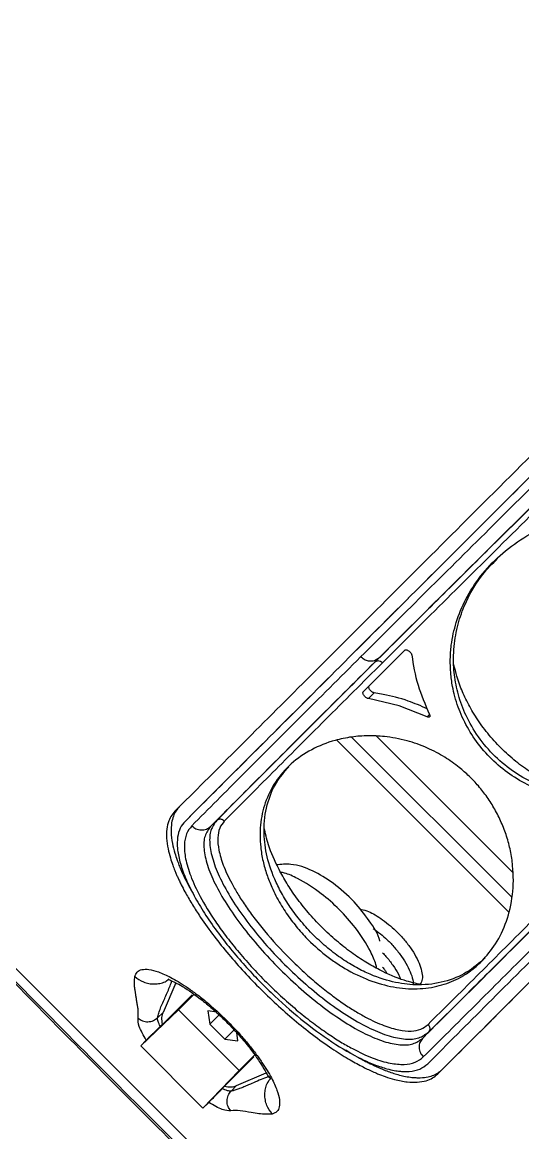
# Model space of a CAD drawing. Extents: x 1076 to 1148, y 508 to 635.
# Drawn here: x 1126.411 to 1128.599, y 570.852 to 575.711 of the extents above; entities that cross this region are included whole.
import ezdxf

# ---------------------------------------------------------------- set-up
doc = ezdxf.new("R2010")
doc.units = 0
doc.header["$MEASUREMENT"] = 0
doc.layers.add('1', color=4, linetype='Continuous')

# ---------------------------------------------------------------- blocks, each defined once
blk = doc.blocks.new('2026 TX')
at = {"layer": '1', "color": 3}
for p, q in [((52.139, 52.9875), (52.3217, 53.1702)), ((52.139, 52.9875), (52.1644, 53.0129)), ((52.1872, 52.9834), (52.1618, 52.9579)), ((52.227, 52.9764), (52.1872, 52.9834)), ((52.2968, 52.9265), (52.1618, 52.9579)), ((52.418, 52.8781), (52.2968, 52.9265)), ((52.418, 52.8781), (52.4287, 52.8888)), ((52.7744, 52.0253), (52.0232, 52.7764)), ((52.0878, 52.7897), (52.7888, 52.0887)), ((52.1967, 52.7936), (52.7922, 52.1981)), ((49.7996, 52.5976), (52.5976, 49.7996)), ((51.3359, 52.4849), (51.316, 52.4649)), ((51.4712, 52.398), (51.4981, 52.4239)), ((51.3206, 51.714), (51.2645, 51.5851)), ((51.3911, 51.6614), (51.2621, 51.5325)), ((51.3313, 51.5964), (51.3988, 51.6639)), ((51.1667, 51.4382), (51.3313, 51.5964)), ((51.2645, 51.5851), (51.2399, 51.5618)), ((51.5964, 51.3313), (51.3313, 51.5964)), ((51.4992, 51.5859), (51.4606, 51.5912)), ((51.4606, 51.5912), (51.4685, 51.5338)), ((51.4685, 51.5338), (51.5089, 51.5742)), ((51.2621, 51.5325), (51.2523, 51.5232)), ((51.4685, 51.5338), (51.5338, 51.4685)), ((51.5745, 51.5092), (51.5338, 51.4685)), ((51.1667, 51.4382), (51.1911, 51.4637)), ((51.5338, 51.4685), (51.5912, 51.4606)), ((51.5912, 51.4606), (51.5862, 51.4973)), ((52.4239, 51.4981), (52.398, 51.4712)), ((51.4382, 51.1667), (51.1667, 51.4382)), ((51.5325, 51.2621), (51.6614, 51.3911)), ((51.6648, 51.3996), (51.5964, 51.3313)), ((51.4382, 51.1667), (51.5964, 51.3313)), ((51.5851, 51.2645), (51.7148, 51.3209)), ((52.485, 51.3358), (52.4651, 51.3159)), ((51.5232, 51.2523), (51.5325, 51.2621)), ((51.5618, 51.2399), (51.5851, 51.2645)), ((51.4637, 51.1911), (51.4382, 51.1667)), ((51.4796, 51.207), (51.4843, 51.2118))]:
    blk.add_line(p, q, dxfattribs=at)
for points, knots in [([(48.082, 53.9319), (48.3133, 54.3141), (48.7758, 55.0786), (49.4523, 56.2091), (50.1129, 57.3244), (50.7561, 58.4231), (51.1655, 59.1368), (51.3701, 59.4937)], [0, 0, 0, 0, 0.200001, 0.400001, 0.600001, 0.800001, 1, 1, 1, 1]), ([(48.7101, 53.9294), (48.9437, 54.3114), (49.4108, 55.0753), (50.0943, 56.2046), (50.762, 57.3185), (51.4123, 58.4156), (51.8265, 59.128), (52.0335, 59.4842)], [0, 0, 0, 0, 0.200001, 0.400001, 0.600001, 0.800001, 1, 1, 1, 1]), ([(52.988, 54.0486), (52.8662, 53.9267), (52.6196, 53.6802), (52.2772, 53.3378), (51.9528, 53.0134), (51.6487, 52.7092), (51.4703, 52.5308), (51.3801, 52.4407)], [0, 0, 0, 0, 0.190654, 0.385838, 0.58589, 0.790757, 1, 1, 1, 1]), ([(52.9969, 54.0036), (52.8935, 53.9011), (52.6864, 53.6959), (52.3964, 53.4079), (52.2176, 53.2298), (52.128, 53.1406)], [0, 0, 0, 0, 0.332205, 0.665538, 1, 1, 1, 1]), ([(53.0979, 54.0187), (53.0193, 53.9409), (52.8596, 53.7826), (52.63, 53.5547), (52.404, 53.33), (52.2618, 53.1884), (52.19, 53.1169)], [0, 0, 0, 0, 0.239283, 0.486457, 0.740576, 1, 1, 1, 1]), ([(53.0733, 53.9952), (52.9736, 53.8963), (52.7701, 53.6947), (52.4804, 53.407), (52.2991, 53.2264), (52.207, 53.1347)], [0, 0, 0, 0, 0.321351, 0.655546, 1, 1, 1, 1]), ([(53.1297, 54.0152), (53.0214, 53.9079), (52.8043, 53.6928), (52.5017, 53.3921), (52.316, 53.2071), (52.223, 53.1145)], [0, 0, 0, 0, 0.3321583, 0.6654993, 1, 1, 1, 1]), ([(53.5568, 52.7082), (53.5167, 52.673), (53.4384, 52.6041), (53.3298, 52.5558), (53.2535, 52.5351), (53.2114, 52.5265), (53.153, 52.5193), (53.0762, 52.5189), (52.985, 52.5327), (52.893, 52.5623), (52.8031, 52.6087), (52.719, 52.6721), (52.6463, 52.7497), (52.5899, 52.8355), (52.5504, 52.9246), (52.5297, 53.0033), (52.5206, 53.072), (52.5188, 53.1321), (52.5245, 53.2072), (52.5445, 53.297), (52.5867, 53.3983), (52.6504, 53.4967), (52.7347, 53.5867), (52.8362, 53.6629), (52.9497, 53.7207), (53.0681, 53.7579), (53.1852, 53.7732), (53.2946, 53.771), (53.3677, 53.7526), (53.4007, 53.7443)], [0, 0, 0, 0, 0.073082, 0.142936, 0.159395, 0.175459, 0.197453, 0.231686, 0.264266, 0.294378, 0.321734, 0.346923, 0.37144, 0.397034, 0.424817, 0.454959, 0.476077, 0.498689, 0.523221, 0.566566, 0.615935, 0.670137, 0.72716, 0.784413, 0.83918, 0.889149, 0.932814, 0.969644, 1, 1, 1, 1]), ([(53.5727, 52.7242), (53.5384, 52.6935), (53.4698, 52.6322), (53.3595, 52.5761), (53.2526, 52.5438), (53.1525, 52.5312), (53.0521, 52.5364), (52.954, 52.559), (52.8619, 52.5964), (52.7685, 52.6546), (52.6825, 52.7346), (52.6156, 52.8266), (52.5708, 52.9197), (52.5445, 53.0095), (52.5319, 53.1041), (52.5351, 53.2004), (52.555, 53.2965), (52.5944, 53.399), (52.649, 53.493), (52.7041, 53.5484), (52.7266, 53.571)], [0, 0, 0, 0, 0.088417, 0.176615, 0.235166, 0.293313, 0.350733, 0.393015, 0.434059, 0.473518, 0.511934, 0.550857, 0.591334, 0.6332, 0.675981, 0.733796, 0.792158, 0.850831, 0.939152, 1, 1, 1, 1]), ([(52.3217, 53.1702), (52.3222, 53.1706), (52.3233, 53.1715), (52.326, 53.172), (52.33, 53.1714), (52.3349, 53.1693), (52.3401, 53.1656), (52.3449, 53.1608), (52.3485, 53.1559), (52.3508, 53.1513), (52.3513, 53.1488), (52.3515, 53.1477)], [0, 0, 0, 0, 0.073524, 0.17106, 0.28275, 0.406338, 0.536842, 0.667326, 0.790866, 0.902504, 1, 1, 1, 1]), ([(52.128, 53.1406), (52.0374, 53.0502), (51.8562, 52.8694), (51.6099, 52.6228), (51.4633, 52.4754), (51.39, 52.4016)], [0, 0, 0, 0, 0.333213, 0.666541, 1, 1, 1, 1]), ([(52.207, 53.1347), (52.1164, 53.0443), (51.9349, 52.8633), (51.6895, 52.6175), (51.5436, 52.4708), (51.4712, 52.398)], [0, 0, 0, 0, 0.334465, 0.669591, 1, 1, 1, 1]), ([(52.19, 53.1169), (52.1051, 53.032), (51.935, 52.8624), (51.7043, 52.6313), (51.5665, 52.4927), (51.4981, 52.4239)], [0, 0, 0, 0, 0.334843, 0.66977, 1, 1, 1, 1]), ([(52.223, 53.1145), (52.1385, 53.0302), (51.9695, 52.8615), (51.739, 52.6306), (51.601, 52.4918), (51.532, 52.4224)], [0, 0, 0, 0, 0.333203, 0.666536, 1, 1, 1, 1]), ([(52.207, 53.1347), (52.201, 53.1304), (52.1884, 53.1213), (52.1647, 53.1205), (52.1434, 53.1275), (52.133, 53.1363), (52.128, 53.1406)], [0, 0, 0, 0, 0.270482, 0.562372, 0.789516, 1, 1, 1, 1]), ([(52.223, 53.1145), (52.2203, 53.1167), (52.2146, 53.1213), (52.2045, 53.1231), (52.1959, 53.1214), (52.192, 53.1183), (52.19, 53.1169)], [0, 0, 0, 0, 0.270482, 0.562372, 0.789516, 1, 1, 1, 1]), ([(52.3515, 53.1477), (52.3583, 53.1049), (52.3712, 53.0234), (52.4102, 52.9322), (52.4287, 52.8888)], [0, 0, 0, 0, 0.525018, 1, 1, 1, 1]), ([(53.1007, 52.5373), (53.0689, 52.5454), (53.0172, 52.5585), (52.9395, 52.5946), (52.8729, 52.6331), (52.8055, 52.6822), (52.7406, 52.7405), (52.6823, 52.8054), (52.6332, 52.8728), (52.5947, 52.9394), (52.5577, 53.0192), (52.5441, 53.0728), (52.5355, 53.1067)], [0, 0, 0, 0, 0.13963, 0.226478, 0.314859, 0.40472, 0.495624, 0.58655, 0.676414, 0.764803, 0.851693, 1, 1, 1, 1]), ([(52.1872, 52.9834), (52.1854, 52.9838), (52.1823, 52.9846), (52.1773, 52.9877), (52.1732, 52.9911), (52.1698, 52.9947), (52.1667, 52.9988), (52.164, 53.0036), (52.1628, 53.008), (52.1632, 53.0112), (52.164, 53.0124), (52.1644, 53.0129)], [0, 0, 0, 0, 0.1454993, 0.2632959, 0.3628766, 0.4575435, 0.5505366, 0.6660854, 0.8190805, 0.9113726, 1, 1, 1, 1]), ([(52.1618, 52.9579), (52.1606, 52.9582), (52.158, 52.9588), (52.1532, 52.9614), (52.1478, 52.9655), (52.1428, 52.9709), (52.1392, 52.9767), (52.1375, 52.9817), (52.1375, 52.9854), (52.1385, 52.9869), (52.139, 52.9875)], [0, 0, 0, 0, 0.101876, 0.221252, 0.355995, 0.499975, 0.643964, 0.778723, 0.898115, 1, 1, 1, 1]), ([(52.4191, 52.9135), (52.391, 52.9257), (52.3235, 52.9551), (52.2626, 52.9686), (52.227, 52.9764)], [0, 0, 0, 0, 0.416287, 1, 1, 1, 1]), ([(52.485, 51.3358), (52.5751, 51.426), (52.7536, 51.6044), (53.0577, 51.9085), (53.3821, 52.2329), (53.7245, 52.5753), (53.9711, 52.8219), (54.0929, 52.9437)], [0, 0, 0, 0, 0.209243, 0.41411, 0.614162, 0.809346, 1, 1, 1, 1]), ([(52.4287, 52.8888), (52.4292, 52.8878), (52.4302, 52.8855), (52.4307, 52.8825), (52.4305, 52.8797), (52.4292, 52.8776), (52.4272, 52.8764), (52.4244, 52.8762), (52.4213, 52.8767), (52.4191, 52.8777), (52.418, 52.8781)], [0, 0, 0, 0, 0.1132269, 0.236018, 0.3660233, 0.4999529, 0.6338823, 0.7638869, 0.8866767, 1, 1, 1, 1]), ([(52.6564, 51.8078), (52.6406, 51.7933), (52.6179, 51.7724), (52.5888, 51.7531), (52.5757, 51.7451), (52.5699, 51.7418), (52.5673, 51.7403), (52.5662, 51.7397), (52.5657, 51.7394), (52.5654, 51.7393), (52.5653, 51.7392), (52.5653, 51.7392), (52.5397, 51.7251), (52.4849, 51.7022), (52.3919, 51.6856), (52.2902, 51.6898), (52.1844, 51.7157), (52.0928, 51.7566), (52.0227, 51.7997), (51.9608, 51.8446), (51.9064, 51.8938), (51.8639, 51.9401), (51.8407, 51.9678), (51.8183, 51.9971), (51.7969, 52.0279), (51.776, 52.0613), (51.7564, 52.0969), (51.7357, 52.1403), (51.7159, 52.1915), (51.6995, 52.25), (51.6873, 52.3242), (51.6873, 52.4115), (51.7086, 52.5071), (51.7533, 52.5969), (51.8213, 52.675), (51.9088, 52.7362), (52.0002, 52.7732), (52.0855, 52.791), (52.1576, 52.7966), (52.2374, 52.7932), (52.3231, 52.7778), (52.4016, 52.7506), (52.4576, 52.7235), (52.494, 52.7027), (52.5275, 52.6806), (52.5635, 52.6535), (52.6029, 52.619), (52.6443, 52.5752), (52.6825, 52.526), (52.7164, 52.4721), (52.7451, 52.4141), (52.7679, 52.353), (52.7842, 52.2898), (52.7974, 52.2012), (52.7951, 52.094), (52.7678, 51.9804), (52.7217, 51.8824), (52.6779, 51.8324), (52.6564, 51.8078)], [0, 0, 0, 0, 0.026725, 0.03839, 0.043508, 0.045758, 0.046747, 0.047182, 0.047374, 0.047458, 0.047495, 0.047511, 0.047524, 0.083622, 0.119615, 0.153768, 0.184507, 0.210926, 0.22257, 0.23332, 0.252937, 0.259211, 0.265492, 0.271834, 0.279036, 0.286558, 0.295086, 0.304554, 0.318901, 0.335331, 0.354025, 0.386667, 0.42442, 0.466149, 0.50993, 0.553374, 0.59415, 0.618894, 0.641376, 0.661469, 0.686984, 0.707635, 0.716442, 0.724407, 0.73148, 0.738331, 0.748111, 0.758211, 0.768914, 0.78052, 0.793294, 0.807422, 0.822986, 0.839962, 0.877534, 0.918328, 0.95991, 1, 1, 1, 1]), ([(52.6722, 51.8236), (52.6462, 51.8011), (52.5942, 51.7561), (52.4964, 51.7161), (52.3923, 51.7014), (52.2835, 51.7123), (52.1911, 51.7402), (52.1105, 51.7791), (52.0482, 51.817), (51.9847, 51.8647), (51.9227, 51.921), (51.8661, 51.9829), (51.8182, 52.0465), (51.7799, 52.1089), (51.7408, 52.1896), (51.7125, 52.2821), (51.7013, 52.3912), (51.7159, 52.4954), (51.7534, 52.589), (51.7949, 52.6375), (51.8141, 52.6599)], [0, 0, 0, 0, 0.08714, 0.174078, 0.260513, 0.324689, 0.387674, 0.418484, 0.448497, 0.477646, 0.506167, 0.534678, 0.563823, 0.59389, 0.624667, 0.687622, 0.751802, 0.838296, 0.92526, 1, 1, 1, 1]), ([(51.3359, 52.4849), (51.3306, 52.4788), (51.3198, 52.4666), (51.3084, 52.4428), (51.3004, 52.4125), (51.2981, 52.3731), (51.3035, 52.3284), (51.3138, 52.2868), (51.3242, 52.2549), (51.3333, 52.231), (51.3429, 52.2077), (51.3529, 52.1856), (51.365, 52.1609), (51.3772, 52.1374), (51.3873, 52.1189), (51.393, 52.1092), (51.3934, 52.1085)], [0, 0, 0, 0, 0.090181, 0.181411, 0.282614, 0.404766, 0.535667, 0.635917, 0.704793, 0.752272, 0.793159, 0.854509, 0.890223, 0.944185, 0.995554, 1, 1, 1, 1]), ([(51.316, 52.4649), (51.3099, 52.4578), (51.2975, 52.4435), (51.2852, 52.4142), (51.2793, 52.3819), (51.2791, 52.3436), (51.2843, 52.3048), (51.2945, 52.2646), (51.3051, 52.2324), (51.3142, 52.2087), (51.3218, 52.1907), (51.3284, 52.1757), (51.3356, 52.1602), (51.3459, 52.1392), (51.363, 52.1064), (51.3884, 52.0622), (51.4275, 52.0007), (51.478, 51.9295), (51.5417, 51.8491), (51.6096, 51.7711), (51.6823, 51.6945), (51.7588, 51.6208), (51.838, 51.5509), (51.9196, 51.4854), (51.999, 51.4283), (52.0708, 51.3829), (52.1218, 51.3546), (52.1565, 51.3372), (52.1797, 51.3265), (52.2058, 51.3152), (52.2384, 51.3027), (52.2827, 51.289), (52.3305, 51.2798), (52.3767, 51.2784), (52.4133, 51.2847), (52.4432, 51.2971), (52.4578, 51.3096), (52.4651, 51.3159)], [0, 0, 0, 0, 0.029905, 0.060356, 0.096081, 0.120797, 0.155546, 0.183106, 0.20329, 0.218275, 0.227479, 0.236246, 0.245313, 0.255164, 0.272963, 0.301591, 0.3289, 0.372984, 0.414534, 0.455156, 0.496364, 0.538332, 0.579635, 0.621809, 0.666467, 0.70542, 0.738395, 0.752426, 0.765787, 0.779621, 0.79985, 0.827018, 0.866922, 0.902449, 0.938736, 0.969279, 1, 1, 1, 1]), ([(51.532, 52.4224), (51.5296, 52.4244), (51.5258, 52.4274), (51.5198, 52.4295), (51.5149, 52.4302), (51.51, 52.4299), (51.504, 52.4284), (51.5005, 52.4257), (51.4981, 52.4239)], [0, 0, 0, 0, 0.239696, 0.368514, 0.5, 0.631486, 0.760304, 1, 1, 1, 1]), ([(51.3602, 52.4208), (51.3527, 52.4115), (51.3372, 52.3925), (51.3263, 52.3525), (51.3254, 52.3034), (51.3364, 52.2448), (51.3591, 52.1783), (51.3933, 52.1057), (51.4377, 52.0292), (51.4904, 51.9512), (51.5494, 51.874), (51.6115, 51.8007), (51.674, 51.7332), (51.7577, 51.6497), (51.8682, 51.5518), (52.0037, 51.4518), (52.1117, 51.3893), (52.1901, 51.3549), (52.2376, 51.3391), (52.2731, 51.3311), (52.2964, 51.3277), (52.3184, 51.3259), (52.3497, 51.3264), (52.3884, 51.3344), (52.41, 51.3515), (52.4209, 51.3601)], [0, 0, 0, 0, 0.041285, 0.084343, 0.128864, 0.174459, 0.220677, 0.267029, 0.313021, 0.358181, 0.402091, 0.444403, 0.483366, 0.519495, 0.594547, 0.671907, 0.749374, 0.787507, 0.824844, 0.849054, 0.867753, 0.880936, 0.904739, 0.95243, 1, 1, 1, 1]), ([(51.39, 52.4016), (51.3814, 52.3905), (51.364, 52.3681), (51.3554, 52.3188), (51.3606, 52.2574), (51.383, 52.1816), (51.4255, 52.0896), (51.4801, 52.0002), (51.5375, 51.9203), (51.5899, 51.8542), (51.65, 51.7852), (51.7161, 51.7161), (51.7852, 51.65), (51.8542, 51.5899), (51.9203, 51.5375), (51.9821, 51.4932), (52.039, 51.4564), (52.1068, 51.4176), (52.1816, 51.383), (52.2574, 51.3606), (52.3188, 51.3554), (52.3681, 51.364), (52.3905, 51.3814), (52.4016, 51.39)], [0, 0, 0, 0, 0.050572, 0.102003, 0.15522, 0.211374, 0.272027, 0.339277, 0.376178, 0.415514, 0.457042, 0.499953, 0.542864, 0.584393, 0.623728, 0.66063, 0.695287, 0.727974, 0.788626, 0.84478, 0.897997, 0.949428, 1, 1, 1, 1]), ([(51.39, 52.4016), (51.3958, 52.3969), (51.4047, 52.3895), (51.4193, 52.3846), (51.4311, 52.3828), (51.4427, 52.3835), (51.4571, 52.3872), (51.4656, 52.3937), (51.4712, 52.398)], [0, 0, 0, 0, 0.239696, 0.368514, 0.5, 0.631486, 0.760304, 1, 1, 1, 1]), ([(51.4712, 52.398), (51.462, 52.3853), (51.4437, 52.3599), (51.4404, 52.3016), (51.4552, 52.231), (51.4891, 52.149), (51.5402, 52.0589), (51.6065, 51.964), (51.6853, 51.8676), (51.7735, 51.7735), (51.8676, 51.6853), (51.964, 51.6065), (52.059, 51.5402), (52.149, 51.4891), (52.231, 51.4552), (52.3016, 51.4404), (52.3599, 51.4437), (52.3853, 51.462), (52.398, 51.4712)], [0, 0, 0, 0, 0.062461, 0.124931, 0.187411, 0.249906, 0.312416, 0.374937, 0.437466, 0.5, 0.562534, 0.625063, 0.687585, 0.750094, 0.812589, 0.87507, 0.93754, 1, 1, 1, 1]), ([(51.4981, 52.4239), (51.4887, 52.4109), (51.4698, 52.385), (51.4656, 52.3257), (51.4794, 52.2541), (51.5124, 52.1711), (51.5625, 52.0803), (51.6281, 51.9848), (51.7063, 51.8882), (51.7942, 51.7942), (51.8882, 51.7063), (51.9848, 51.6281), (52.0803, 51.5625), (52.1711, 51.5123), (52.2541, 51.4794), (52.3257, 51.4656), (52.385, 51.4698), (52.4109, 51.4887), (52.4239, 51.4981)], [0, 0, 0, 0, 0.062515, 0.125027, 0.187535, 0.250037, 0.312533, 0.375025, 0.437513, 0.499999, 0.562486, 0.624973, 0.687465, 0.749961, 0.812463, 0.874972, 0.937484, 1, 1, 1, 1]), ([(51.532, 52.4224), (51.5244, 52.4126), (51.5092, 52.393), (51.5016, 52.3497), (51.5062, 52.2957), (51.5223, 52.2411), (51.5433, 52.1912), (51.5641, 52.1493), (51.5904, 52.1034), (51.6226, 52.0533), (51.6617, 51.9988), (51.7244, 51.9195), (51.7991, 51.8377), (51.8798, 51.7607), (51.9406, 51.7077), (51.9988, 51.6617), (52.0533, 51.6226), (52.1034, 51.5904), (52.1631, 51.5562), (52.229, 51.5259), (52.2957, 51.5062), (52.3497, 51.5016), (52.393, 51.5092), (52.4126, 51.5244), (52.4224, 51.532)], [0, 0, 0, 0, 0.050435, 0.10174, 0.15485, 0.210932, 0.240589, 0.271629, 0.30433, 0.339025, 0.37599, 0.415421, 0.499942, 0.542997, 0.584648, 0.624079, 0.661043, 0.695737, 0.728438, 0.789067, 0.84515, 0.89826, 0.949565, 1, 1, 1, 1]), ([(52.3937, 51.7065), (52.3691, 51.7118), (52.3131, 51.7239), (52.2296, 51.7594), (52.1506, 51.8037), (52.0873, 51.846), (52.0219, 51.8975), (51.9575, 51.957), (51.898, 52.0214), (51.8464, 52.0868), (51.8039, 52.1502), (51.7595, 52.2294), (51.7239, 52.3132), (51.7117, 52.3694), (51.7063, 52.3943)], [0, 0, 0, 0, 0.100592, 0.229388, 0.295257, 0.362264, 0.430429, 0.499343, 0.568262, 0.636438, 0.703565, 0.769614, 0.898349, 1, 1, 1, 1]), ([(52.2125, 51.8972), (52.2124, 51.8974), (52.206, 51.9278), (52.1658, 51.9868), (52.0994, 52.0741), (52.0108, 52.152), (51.9198, 52.2066), (51.8332, 52.2376), (51.7806, 52.2325), (51.7594, 52.2304)], [0, 0, 0, 0, 0.001144, 0.169738, 0.339901, 0.533455, 0.710556, 0.883479, 1, 1, 1, 1]), ([(52.1986, 51.7777), (52.1975, 51.7834), (52.193, 51.8061), (52.1657, 51.8659), (52.1133, 51.9492), (52.0362, 52.0362), (51.9492, 52.1133), (51.8659, 52.1657), (51.8061, 52.193), (51.7834, 52.1975), (51.7777, 52.1986)], [0, 0, 0, 0, 0.038283, 0.152012, 0.346351, 0.49999, 0.65363, 0.847969, 0.961698, 1, 1, 1, 1]), ([(52.398, 51.4712), (52.4708, 51.5436), (52.6175, 51.6895), (52.8633, 51.9349), (53.0443, 52.1164), (53.1347, 52.207)], [0, 0, 0, 0, 0.3304029, 0.6655283, 1, 1, 1, 1]), ([(52.4224, 51.532), (52.4918, 51.601), (52.6306, 51.7389), (52.8615, 51.9695), (53.0302, 52.1385), (53.1145, 52.223)], [0, 0, 0, 0, 0.333459, 0.666792, 1, 1, 1, 1]), ([(52.4239, 51.4981), (52.4927, 51.5665), (52.6313, 51.7043), (52.8624, 51.9351), (53.0321, 52.1051), (53.1169, 52.19)], [0, 0, 0, 0, 0.330271, 0.665261, 1, 1, 1, 1]), ([(50.2016, 52.1403), (50.4135, 51.9218), (50.8374, 51.4847), (51.4847, 50.8374), (51.9218, 50.4135), (52.1403, 50.2016)], [0, 0, 0, 0, 0.333327, 0.666673, 1, 1, 1, 1]), ([(50.2103, 52.1415), (50.3342, 52.0136), (50.5861, 51.7535), (50.971, 51.363), (51.363, 50.971), (51.7535, 50.5861), (52.0136, 50.3342), (52.1415, 50.2103)], [0, 0, 0, 0, 0.195802, 0.398208, 0.601785, 0.804191, 1, 1, 1, 1]), ([(52.4016, 51.39), (52.4754, 51.4633), (52.6228, 51.6099), (52.8694, 51.8562), (53.0502, 52.0374), (53.1406, 52.128)], [0, 0, 0, 0, 0.333457, 0.666785, 1, 1, 1, 1]), ([(52.1247, 52.0367), (52.1343, 52.035), (52.1613, 52.0301), (52.2179, 51.9966), (52.2735, 51.9517), (52.3164, 51.9062), (52.3465, 51.8678), (52.3709, 51.8285), (52.3881, 51.791), (52.3969, 51.758), (52.3997, 51.7277), (52.3921, 51.7148), (52.388, 51.7079)], [0, 0, 0, 0, 0.079861, 0.222898, 0.379165, 0.465311, 0.554743, 0.64556, 0.735679, 0.82311, 0.906203, 1, 1, 1, 1]), ([(52.1832, 51.9524), (52.2039, 51.9367), (52.237, 51.9116), (52.2778, 51.8678), (52.3077, 51.8297), (52.3321, 51.7905), (52.3489, 51.7534), (52.3574, 51.7254), (52.3577, 51.712), (52.3578, 51.708)], [0, 0, 0, 0, 0.228518, 0.366547, 0.509839, 0.65535, 0.799742, 0.939829, 1, 1, 1, 1]), ([(52.2233, 51.846), (52.2285, 51.8407), (52.2453, 51.8234), (52.2692, 51.7915), (52.2909, 51.7581), (52.2992, 51.739), (52.3021, 51.7323)], [0, 0, 0, 0, 0.1482014, 0.4803996, 0.8177418, 1, 1, 1, 1]), ([(51.1404, 51.7416), (51.1433, 51.749), (51.149, 51.7638), (51.1706, 51.7739), (51.2017, 51.7746), (51.2441, 51.7636), (51.2888, 51.7436), (51.3308, 51.7198), (51.367, 51.6967), (51.4073, 51.668), (51.4679, 51.6204), (51.532, 51.562), (51.5923, 51.4987), (51.6332, 51.4515), (51.668, 51.4073), (51.705, 51.3553), (51.739, 51.2991), (51.7636, 51.2442), (51.7746, 51.2017), (51.7739, 51.1706), (51.7638, 51.149), (51.749, 51.1433), (51.7416, 51.1404)], [0, 0, 0, 0, 0.051853, 0.103697, 0.156706, 0.212104, 0.271627, 0.303712, 0.337845, 0.374441, 0.413893, 0.499928, 0.544, 0.586217, 0.625669, 0.662266, 0.728371, 0.787895, 0.843293, 0.896303, 0.948146, 1, 1, 1, 1]), ([(52.2231, 51.783), (52.2271, 51.7786), (52.2346, 51.7704), (52.2386, 51.7622), (52.2404, 51.7584)], [0, 0, 0, 0, 0.539251, 1, 1, 1, 1]), ([(51.1549, 51.5604), (51.1549, 51.5649), (51.1549, 51.5739), (51.1546, 51.5877), (51.1556, 51.6004), (51.152, 51.6174), (51.1496, 51.6335), (51.1477, 51.6448), (51.1467, 51.6514), (51.1458, 51.6574), (51.1442, 51.6674), (51.1426, 51.6781), (51.1414, 51.6859), (51.1406, 51.6909), (51.14, 51.6955), (51.1391, 51.6998), (51.1394, 51.7031), (51.1395, 51.7065), (51.1396, 51.7096), (51.1397, 51.7151), (51.1399, 51.722), (51.1401, 51.7316), (51.1403, 51.7378), (51.1404, 51.7416)], [0, 0, 0, 0, 0.082487, 0.164979, 0.247475, 0.32779, 0.415669, 0.499789, 0.501745, 0.517782, 0.591256, 0.655033, 0.681539, 0.710802, 0.731386, 0.752231, 0.773391, 0.793947, 0.8117, 0.82904, 0.890973, 0.933024, 1, 1, 1, 1]), ([(51.1404, 51.7416), (51.1526, 51.7327), (51.1712, 51.719), (51.2018, 51.7107), (51.2264, 51.7084), (51.2507, 51.7115), (51.2728, 51.7174), (51.2839, 51.726), (51.2888, 51.7298)], [0, 0, 0, 0, 0.277784, 0.427374, 0.580156, 0.732937, 0.882527, 1, 1, 1, 1]), ([(51.2399, 51.5618), (51.2422, 51.5688), (51.2466, 51.5826), (51.2519, 51.602), (51.2636, 51.6277), (51.2739, 51.652), (51.2842, 51.6763), (51.2964, 51.7024), (51.3001, 51.7157), (51.3025, 51.7229), (51.3026, 51.723)], [0, 0, 0, 0, 0.14224, 0.2844998, 0.4271581, 0.5698175, 0.7124779, 0.8551435, 0.9974953, 1, 1, 1, 1]), ([(51.2871, 51.7312), (51.2874, 51.7306), (51.2884, 51.7289), (51.3102, 51.7202), (51.3524, 51.6975), (51.4094, 51.6594), (51.4738, 51.607), (51.526, 51.5595), (51.5763, 51.5083), (51.6221, 51.4561), (51.6615, 51.4057), (51.6938, 51.3579), (51.7172, 51.3178), (51.7258, 51.298), (51.7307, 51.3006), (51.7322, 51.3013)], [0, 0, 0, 0, 0.040926, 0.101463, 0.163253, 0.304994, 0.385553, 0.46869, 0.551449, 0.63365, 0.714997, 0.795257, 0.876491, 0.962981, 1, 1, 1, 1]), ([(51.1549, 51.5604), (51.161, 51.5559), (51.1703, 51.549), (51.1857, 51.5448), (51.1981, 51.5438), (51.2103, 51.5453), (51.2254, 51.5499), (51.2342, 51.5571), (51.2399, 51.5618)], [0, 0, 0, 0, 0.239352, 0.368294, 0.5, 0.631706, 0.760648, 1, 1, 1, 1]), ([(51.1911, 51.4637), (51.1787, 51.4851), (51.1552, 51.5259), (51.155, 51.5493), (51.1549, 51.5604)], [0, 0, 0, 0, 0.526183, 1, 1, 1, 1]), ([(51.2523, 51.5232), (51.2484, 51.5311), (51.2407, 51.547), (51.2402, 51.5569), (51.2399, 51.5618)], [0, 0, 0, 0, 0.499748, 1, 1, 1, 1]), ([(51.2621, 51.5325), (51.2606, 51.5428), (51.2575, 51.5631), (51.2622, 51.5779), (51.2645, 51.5851)], [0, 0, 0, 0, 0.5131458, 1, 1, 1, 1]), ([(51.2523, 51.5232), (51.2507, 51.5217), (51.247, 51.5182), (51.24, 51.5115), (51.2316, 51.5035), (51.2227, 51.4949), (51.2107, 51.4832), (51.1984, 51.4712), (51.1935, 51.4661), (51.1911, 51.4637)], [0, 0, 0, 0, 0.055365, 0.135417, 0.230107, 0.341876, 0.469308, 0.745666, 1, 1, 1, 1]), ([(52.4224, 51.532), (52.4244, 51.5296), (52.4274, 51.5258), (52.4295, 51.5197), (52.4302, 51.5149), (52.4299, 51.51), (52.4284, 51.504), (52.4257, 51.5005), (52.4239, 51.4981)], [0, 0, 0, 0, 0.239696, 0.368514, 0.5, 0.631486, 0.760304, 1, 1, 1, 1]), ([(52.398, 51.4712), (52.3937, 51.4656), (52.3872, 51.4571), (52.3835, 51.4427), (52.3828, 51.4311), (52.3846, 51.4193), (52.3895, 51.4047), (52.3969, 51.3958), (52.4016, 51.39)], [0, 0, 0, 0, 0.239696, 0.368514, 0.5, 0.631486, 0.760304, 1, 1, 1, 1]), ([(52.0637, 51.4207), (52.0667, 51.4187), (52.0834, 51.4073), (52.1067, 51.3943), (52.1339, 51.379), (52.1547, 51.3681), (52.1824, 51.3543), (52.2205, 51.337), (52.2591, 51.3224), (52.2922, 51.3124), (52.3187, 51.3059), (52.3448, 51.3014), (52.3684, 51.2993), (52.3949, 51.299), (52.4217, 51.3021), (52.4481, 51.3104), (52.4661, 51.3201), (52.4756, 51.3274), (52.4788, 51.3301), (52.4788, 51.3301), (52.4788, 51.3301), (52.4789, 51.3302), (52.479, 51.3302), (52.4792, 51.3304), (52.4795, 51.3307), (52.48, 51.3312), (52.481, 51.332), (52.4827, 51.3336), (52.4841, 51.335), (52.485, 51.3358)], [0, 0, 0, 0, 0.015087, 0.086088, 0.125582, 0.162487, 0.200196, 0.280684, 0.381896, 0.433891, 0.491836, 0.557782, 0.616737, 0.668038, 0.766704, 0.848521, 0.928808, 0.970954, 0.971043, 0.971113, 0.971237, 0.97146, 0.971858, 0.972568, 0.973835, 0.976095, 0.980123, 0.987288, 1, 1, 1, 1]), ([(51.5325, 51.2621), (51.5428, 51.2606), (51.5631, 51.2575), (51.5779, 51.2622), (51.5851, 51.2645)], [0, 0, 0, 0, 0.513146, 1, 1, 1, 1]), ([(51.7299, 51.3049), (51.7252, 51.3034), (51.7111, 51.2987), (51.6853, 51.2886), (51.6561, 51.2756), (51.6324, 51.2655), (51.6125, 51.2568), (51.5945, 51.25), (51.5783, 51.2452), (51.5673, 51.2417), (51.5618, 51.2399)], [0, 0, 0, 0, 0.090108, 0.27397, 0.455023, 0.565305, 0.673379, 0.782276, 0.890833, 1, 1, 1, 1]), ([(51.7416, 51.1404), (51.7327, 51.1526), (51.719, 51.1712), (51.7107, 51.2018), (51.7085, 51.2264), (51.7114, 51.2508), (51.719, 51.2767), (51.7303, 51.291), (51.7368, 51.2992)], [0, 0, 0, 0, 0.257334, 0.395911, 0.537444, 0.678978, 0.817555, 1, 1, 1, 1]), ([(51.4843, 51.2118), (51.4843, 51.2118), (51.4883, 51.2159), (51.4949, 51.2227), (51.5045, 51.2327), (51.5113, 51.2398), (51.5177, 51.2465), (51.5214, 51.2504), (51.5232, 51.2523)], [0, 0, 0, 0, 0.001838, 0.393072, 0.567403, 0.724903, 0.867697, 1, 1, 1, 1]), ([(51.5618, 51.2399), (51.5569, 51.2402), (51.547, 51.2407), (51.5311, 51.2484), (51.5232, 51.2523)], [0, 0, 0, 0, 0.500239, 1, 1, 1, 1]), ([(51.5604, 51.1549), (51.5559, 51.161), (51.549, 51.1704), (51.5448, 51.1857), (51.5438, 51.1981), (51.5453, 51.2103), (51.5499, 51.2254), (51.5571, 51.2342), (51.5618, 51.2399)], [0, 0, 0, 0, 0.239352, 0.368294, 0.5, 0.631706, 0.760648, 1, 1, 1, 1]), ([(51.4637, 51.1911), (51.4664, 51.1937), (51.4703, 51.1975), (51.4774, 51.2048), (51.4796, 51.207)], [0, 0, 0, 0, 0.684254, 1, 1, 1, 1]), ([(51.5604, 51.1549), (51.5493, 51.155), (51.5259, 51.1552), (51.4851, 51.1787), (51.4637, 51.1911)], [0, 0, 0, 0, 0.473818, 1, 1, 1, 1]), ([(51.7416, 51.1404), (51.7324, 51.14), (51.7139, 51.139), (51.6833, 51.1413), (51.6447, 51.1476), (51.5996, 51.1568), (51.5734, 51.1556), (51.5604, 51.1549)], [0, 0, 0, 0, 0.165219, 0.331795, 0.500116, 0.752478, 1, 1, 1, 1])]:
    blk.add_open_spline(points, degree=3, knots=knots, dxfattribs=at)
for points in [[(52.9258, 54.0747), (52.7979, 53.9469), (52.5423, 53.6912), (52.1929, 53.3419), (51.8702, 53.0191), (51.5745, 52.7234), (51.4022, 52.5511), (51.316, 52.465)], [(52.97, 54.0305), (52.8421, 53.9027), (52.5865, 53.647), (52.2371, 53.2977), (51.9144, 52.9749), (51.6187, 52.6792), (51.4464, 52.5069), (51.3602, 52.4208)], [(52.4209, 51.3601), (52.507, 51.4463), (52.6793, 51.6186), (52.975, 51.9143), (53.2978, 52.237), (53.6472, 52.5864), (53.9028, 52.842), (54.0306, 52.9698)], [(52.4651, 51.3159), (52.5512, 51.4021), (52.7235, 51.5744), (53.0192, 51.8701), (53.342, 52.1928), (53.6914, 52.5422), (53.947, 52.7978), (54.0748, 52.9256)]]:
    blk.add_open_spline(points, degree=3, dxfattribs=at)

msp = doc.modelspace()

# ---------------------------------------------------------------- block references
at = {"layer": '1'}
msp.add_blockref('2026 TX', (1075.7625, 519.7937), dxfattribs=at)

doc.saveas('drawing.dxf')
